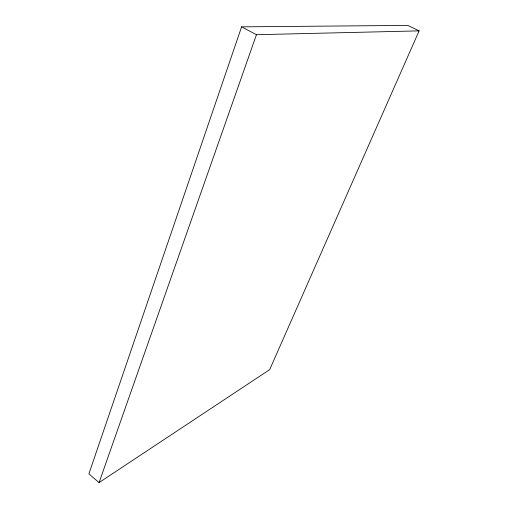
<?xml version="1.0" encoding="UTF-8"?>
<svg xmlns="http://www.w3.org/2000/svg" width="508" height="508" viewBox="0 0 508 508"><rect width="100%" height="100%" fill="white"/><g stroke="black" fill="none" stroke-linecap="round" stroke-linejoin="round"><path stroke-width="0.76" d="M241.598 26.848L88.887 473.862L99.066 482.6L269.685 369.621L419.113 30.874L407.765 25.4L241.598 26.848L256.457 34.709L419.113 30.874M99.066 482.6L256.457 34.709"/></g></svg>
